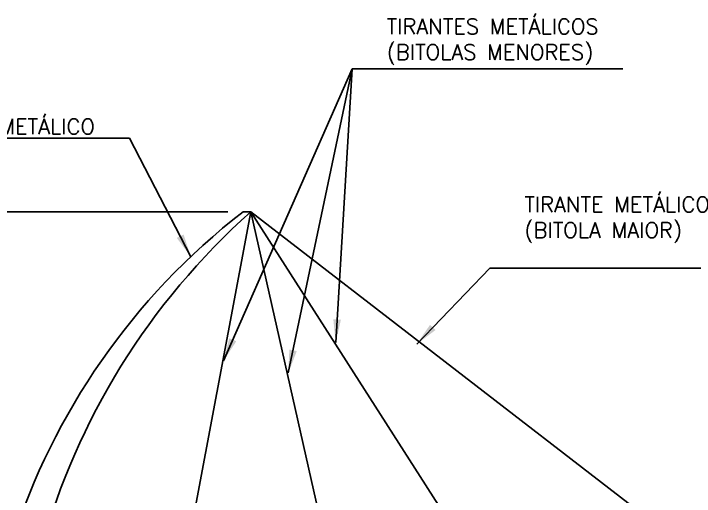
# Model space of a CAD drawing. Header units: millimetres. Extents: x 462 to 740, y -508 to -73.
# Drawn here: x 707.17 to 724.84, y -486.05 to -473.5 of the extents above; entities that cross this region are included whole.
import ezdxf

# ---------------------------------------------------------------- set-up
doc = ezdxf.new("R2010")
doc.units = ezdxf.units.MM
doc.header["$LTSCALE"] = 0.1
doc.header["$PDMODE"] = 3
doc.header["$PDSIZE"] = 0.005
for name, color, linetype in [('COTAS', 6, 'Continuous'), ('nivel', 1, 'Continuous'), ('Parede alta', 5, 'Continuous')]:
    doc.layers.add(name, color=color, linetype=linetype)
doc.styles.add('RO-00', font='romans.shx')
doc.dimstyles.new('COTAS-300', dxfattribs={"dimscale": 0, "dimtxt": 0.4, "dimasz": 0.6, "dimexe": 0.4, "dimexo": 0.4, "dimgap": 0.3, "dimtad": 1, "dimzin": 1, "dimdsep": 46, "dimtxsty": 'RO-00', "dimcen": 2.5, "dimclrd": 6, "dimclre": 6, "dimclrt": 2, "dimadec": 0, "dimazin": 0, "dimtfac": 1, "dimtmove": 2, "dimatfit": 2, "dimfxl": 1, "dimtolj": 1, "dimtzin": 0, "dimarcsym": 0})

# ---------------------------------------------------------------- blocks, each defined once
blk = doc.blocks.new('*D75')
at = {"layer": 'COTAS', "color": 6, "lineweight": -2}
for p, q in [((712.725, -478.651), (704.466, -478.651)), ((704.866, -479.251), (704.866, -497.052)), ((710.609, -497.652), (704.466, -497.652))]:
    blk.add_line(p, q, dxfattribs=at)
at = {"layer": 'COTAS', "color": 6}
for points in [[(704.766, -479.251), (704.966, -479.251), (704.866, -478.651)], [(704.766, -497.052), (704.966, -497.052), (704.866, -497.652)]]:
    blk.add_solid(points, dxfattribs=at)
at = {"layer": 'Defpoints', "color": 0}
for p in [(713.125, -478.651), (704.866, -497.652), (711.009, -497.652)]:
    blk.add_point(p, dxfattribs=at)
at = {"layer": 'COTAS', "color": 2, "insert": (704.366, -485.736), "char_height": 0.4, "attachment_point": 5, "rotation": 90, "style": 'RO-00'}
blk.add_mtext('\\A1;19.00', dxfattribs=at)

msp = doc.modelspace()

# ---------------------------------------------------------------- linework, layer by layer
at = {"layer": 'nivel'}
for p, q in [((711.568, -487.989), (713.325, -478.651)), ((713.325, -478.651), (719.305, -487.989)), ((713.325, -478.651), (715.414, -487.909))]:
    msp.add_line(p, q, dxfattribs=at)
at = {"layer": 'Parede alta'}
msp.add_line((713.325, -478.651), (723.423, -486.447), dxfattribs=at)
msp.add_lwpolyline([(708.009, -497.652, -0.29255), (713.325, -478.651), (713.125, -478.651, 0.309216), (707.009, -497.652)], format="xyb", close=True, dxfattribs=at)

# ---------------------------------------------------------------- texts
at = {"layer": 'COTAS', "color": 2, "char_height": 0.4, "style": 'RO-00'}
for s, insert, attachment_point in [('TIRANTES METÁLICOS\\P(BITOLAS MENORES)', (716.855, -474.835), 7), ('POSTE METÁLICO', (709.279, -476.638), 9), ('TIRANTE METÁLICO\\P(BITOLA MAIOR)', (720.43, -478.261), 1)]:
    msp.add_mtext(s, dxfattribs=dict(at, insert=insert, attachment_point=attachment_point))

# ---------------------------------------------------------------- dimensions: what is measured, and where the dimension line sits
at = {"layer": 'COTAS'}
dim = msp.add_linear_dim(base=(704.866, -497.652), p1=(713.125, -478.651), p2=(711.009, -497.652), angle=90, dimstyle='COTAS-300', override={"dimscale": 1}, dxfattribs=at)
dim.commit()
dim.dimension.update_dxf_attribs({"geometry": '*D75', "text_midpoint": (704.366, -485.736), "dimtype": 160})

# ---------------------------------------------------------------- leaders
at = {"layer": 'COTAS', "annotation_type": 0, "has_hookline": 1}
for points, hookline_direction, text_width in [([(712.617, -482.525), (715.955, -474.935), (716.555, -474.935)], 0, 6.133), ([(711.767, -479.819), (710.179, -476.738), (709.579, -476.738)], 1, 4.895), ([(717.636, -482.088), (719.53, -480.113), (720.13, -480.113)], 0, 5.371)]:
    msp.add_leader(points, dimstyle='COTAS-300', override={"dimscale": 1}, dxfattribs=dict(at, hookline_direction=hookline_direction, text_width=text_width))
at = {"layer": 'COTAS'}
for points in [[(714.3, -482.837), (715.955, -474.935)], [(715.531, -482.049), (715.955, -474.935)]]:
    msp.add_leader(points, dimstyle='COTAS-300', override={"dimscale": 1}, dxfattribs=at)

doc.saveas('drawing.dxf')
